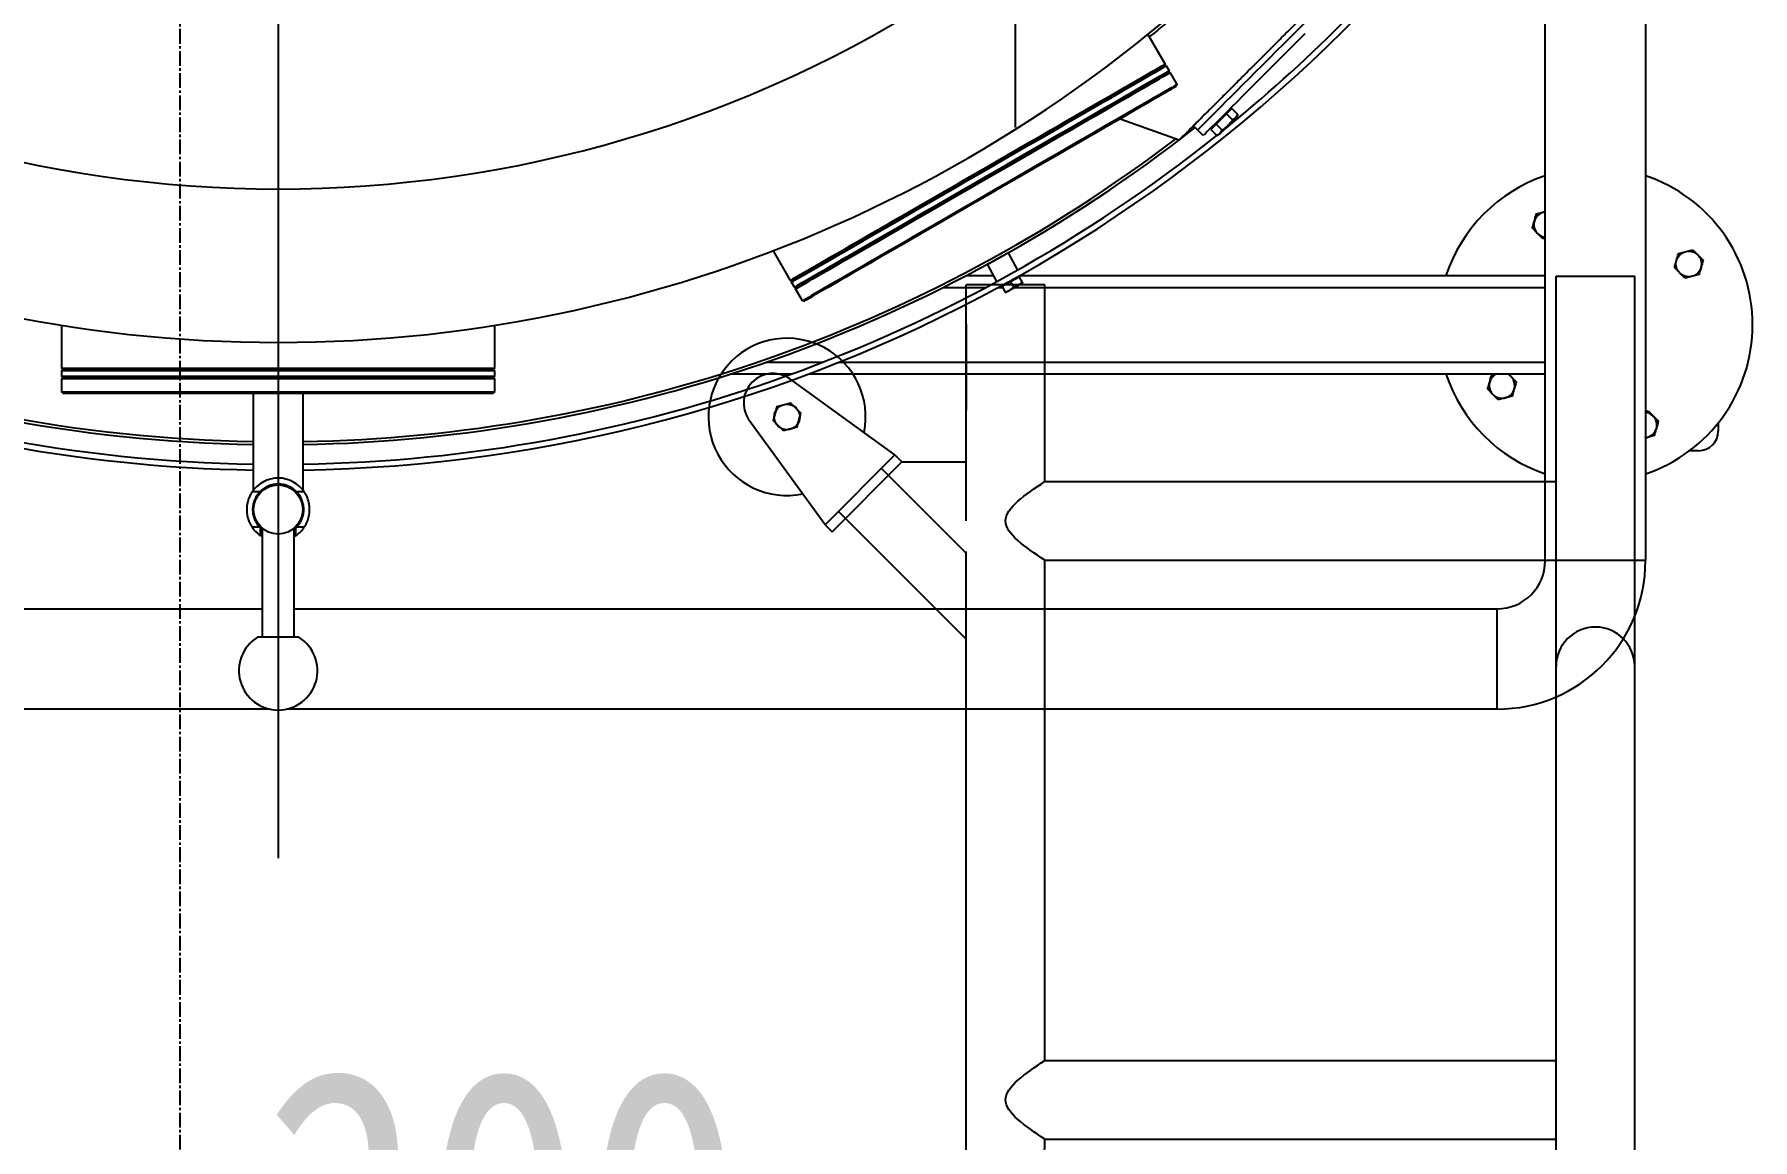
# Model space of a CAD drawing. Header units: millimetres. Extents: x -62354 to 129108, y -71259 to 35407.
# Drawn here: x -23209 to -22335, y 18770 to 19332 of the extents above; entities that cross this region are included whole.
import ezdxf

# ---------------------------------------------------------------- set-up
doc = ezdxf.new("R2010")
doc.units = ezdxf.units.MM
doc.header["$MEASUREMENT"] = 0
doc.linetypes.add('1st FL Layout xrf$0$CENTER2', pattern=[1.125, 0.75, -0.125, 0.125, -0.125])
doc.layers.add('1st FL Layout xrf$0$CR-Machine', color=7, linetype='Continuous', transparency=0.5)
doc.layers.add('1st FL Layout xrf$0$G-Grid Line', color=253, linetype='1st FL Layout xrf$0$CENTER2', transparency=0.5)
doc.styles.add('1st FL Layout xrf$0$PC_TEXTSTYLE', font='', dxfattribs={"width": 0.8})
doc.styles.get('1st FL Layout xrf$0$PC_TEXTSTYLE').set_extended_font_data('宋体')

# ---------------------------------------------------------------- blocks, each defined once
blk = doc.blocks.new('1st FL Layout xrf$0$skjfdhkjhwiueriy872342343243')
for p, q in [((1943.94, 732.5), (1948.08, 732.5)), ((1855.84, 719.51), (1861.2, 724.77)), ((1857.72, 712.24), (1855.84, 719.51)), ((1868.43, 722.76), (1870.31, 715.49)), ((1958.08, 722.5), (1958.08, 717.9)), ((1870.31, 715.49), (1864.95, 710.23)), ((1937.75, 696.78), (1943.1, 702.04)), ((1950.34, 700.03), (1951.27, 696.39)), ((1627, 695.5), (2014, 695.5)), ((1938.08, 695.5), (1937.75, 696.78)), ((1951.27, 696.39), (1951.51, 695.5)), ((1951.43, 695.56), (1951.27, 696.39)), ((1951.44, 695.5), (1951.43, 695.56)), ((2014, 695.5), (2014, 644.5)), ((3241.27, 690), (1869.27, 690)), ((1869.27, 650), (1869.27, 690)), ((3241.27, 650), (1869.27, 650)), ((1973.77, 390), (1973.77, 650)), ((2013.77, 390), (2013.77, 650)), ((2268.27, 390), (2268.27, 650)), ((2308.27, 390), (2308.27, 650)), ((2014, 644.5), (1627, 644.5)), ((1836.73, 643.61), (1836.49, 644.5)), ((1836.56, 644.5), (1836.57, 644.44)), ((1836.57, 644.44), (1836.73, 643.61)), ((1837.66, 639.97), (1836.73, 643.61)), ((1847.57, 640.59), (1844.9, 637.96)), ((1850.25, 643.22), (1847.57, 640.59)), ((1849.92, 644.5), (1850.25, 643.22)), ((1869, 377.18), (1869, 644.5)), ((1875, 374.65), (1875, 644.5)), ((1913, 285.4), (1913, 644.5)), ((1919, 269.93), (1919, 644.5)), ((1920.37, 627.14), (1923.05, 629.77)), ((1919, 625.79), (1920.37, 627.14)), ((1930.28, 627.76), (1931.22, 624.13)), ((1931.22, 624.13), (1932.16, 620.49)), ((1919.57, 617.24), (1919, 619.44)), ((1929.48, 617.86), (1926.8, 615.23)), ((1932.16, 620.49), (1929.48, 617.86)), ((2038.5, 8), (2038.5, 620)), ((2089.5, 620), (2038.5, 620)), ((2089.5, 620), (2089.5, 4.44)), ((1750.97, 511.64), (1739.28, 523.33)), ((1746.06, 522.21), (1753.8, 514.46)), ((1754.73, 507.87), (1750.97, 511.64)), ((1753.8, 514.46), (1757.56, 510.7)), ((1758.4, 504.21), (1754.73, 507.87)), ((1757.56, 510.7), (1777.69, 490.57)), ((1761.96, 500.64), (1758.4, 504.21)), ((1765.4, 497.2), (1761.96, 500.64)), ((1768.71, 493.9), (1765.4, 497.2)), ((1771.87, 490.74), (1768.71, 493.9)), ((1774.87, 487.74), (1771.87, 490.74)), ((1777.69, 490.57), (1780.52, 487.74)), ((1777.69, 484.91), (1774.87, 487.74)), ((1780.34, 482.27), (1777.69, 484.91)), ((1782.79, 479.82), (1780.34, 482.27)), ((1780.52, 487.74), (1783.17, 485.1)), ((1783.17, 485.1), (1785.62, 482.64)), ((1784.05, 485.06), (1787.11, 488.13)), ((1784.05, 485.06), (1786.7, 482.41)), ((1784.88, 483.38), (1784.88, 484.23)), ((1785.62, 482.64), (1791.71, 476.55)), ((1786.7, 482.41), (1789.77, 485.47)), ((1786.7, 482.41), (1792.01, 477.1)), ((1787.11, 488.13), (1788.08, 487.67)), ((1788.7, 487.06), (1787.11, 488.13)), ((1788.08, 487.67), (1788.12, 487.63)), ((1788.12, 487.63), (1788.24, 487.52)), ((1788.24, 487.52), (1788.43, 487.32)), ((1788.43, 487.32), (1788.7, 487.06)), ((1789.77, 485.47), (1788.7, 487.06)), ((1789.03, 486.72), (1788.7, 487.06)), ((1789.43, 486.33), (1789.03, 486.72)), ((1789.88, 485.88), (1789.43, 486.33)), ((1790.38, 485.38), (1789.88, 485.88)), ((1790.92, 484.84), (1790.38, 485.38)), ((1791.49, 484.27), (1790.92, 484.84)), ((1792.08, 483.68), (1791.49, 484.27)), ((1792.68, 483.08), (1792.08, 483.68)), ((1792.68, 483.08), (1793.87, 481.89)), ((1793.87, 481.89), (1794.44, 481.32)), ((1794.44, 481.32), (1794.98, 480.78)), ((1794.98, 480.78), (1795.48, 480.28)), ((1785.03, 477.57), (1782.79, 479.82)), ((1787.07, 475.53), (1785.03, 477.57)), ((1788.88, 473.72), (1787.07, 475.53)), ((1790.47, 472.13), (1788.88, 473.72)), ((1791.83, 470.78), (1790.47, 472.13)), ((1791.71, 476.55), (1793.3, 474.96)), ((1792.01, 477.1), (1795.07, 480.16)), ((1792.01, 477.1), (1794.66, 474.45)), ((1793.83, 475.27), (1792.99, 475.27)), ((1793.3, 474.96), (1794.66, 473.61)), ((1794.66, 474.45), (1797.73, 477.51)), ((1794.66, 473.61), (1795.77, 472.49)), ((1796.66, 479.1), (1795.07, 480.16)), ((1795.48, 480.28), (1795.93, 479.83)), ((1795.77, 472.49), (1796.64, 471.62)), ((1795.93, 479.83), (1796.33, 479.43)), ((1796.33, 479.43), (1796.66, 479.1)), ((1797.73, 477.51), (1796.66, 479.1)), ((1796.66, 479.1), (1796.93, 478.83)), ((1796.93, 478.83), (1797.12, 478.64)), ((1797.12, 478.64), (1797.24, 478.52)), ((1797.24, 478.52), (1797.28, 478.48)), ((1797.28, 478.48), (1797.73, 477.51)), ((1792.94, 469.66), (1791.83, 470.78)), ((1797.77, 470.49), (1792.82, 465.54)), ((1793.81, 468.79), (1792.94, 469.66)), ((1794.44, 468.16), (1793.81, 468.79)), ((1794.82, 467.79), (1794.44, 468.16)), ((1794.94, 467.66), (1794.82, 467.79)), ((1796.64, 471.62), (1797.27, 470.99)), ((1797.27, 470.99), (1797.64, 470.62)), ((1797.64, 470.62), (1797.77, 470.49)), ((1765.77, 453.66), (1771.83, 457.16)), ((1771.83, 457.16), (1772.51, 456.98)), ((1771.83, 457.16), (1771.92, 457.01)), ((1771.92, 457.01), (1772.18, 456.55)), ((1772.18, 456.55), (1772.62, 455.79)), ((1772.6, 456.83), (1772.51, 456.98)), ((1772.87, 456.37), (1772.6, 456.83)), ((1772.62, 455.79), (1773.24, 454.73)), ((1773.3, 455.62), (1772.87, 456.37)), ((1773.24, 454.73), (1774.02, 453.37)), ((1773.91, 454.56), (1773.3, 455.62)), ((1774.69, 453.21), (1773.91, 454.56)), ((1800.12, 458.24), (1789.58, 428.73)), ((1746.32, 442.43), (1761.44, 451.16)), ((1761.44, 451.16), (1762.12, 450.98)), ((1761.44, 451.16), (1761.53, 451.01)), ((1761.53, 451.01), (1761.79, 450.55)), ((1761.79, 450.55), (1762.23, 449.79)), ((1762.12, 450.98), (1762.31, 451.66)), ((1762.12, 450.98), (1762.21, 450.83)), ((1762.21, 450.83), (1762.47, 450.37)), ((1762.23, 449.79), (1762.84, 448.73)), ((1762.31, 451.66), (1764.9, 453.16)), ((1762.39, 451.51), (1762.31, 451.66)), ((1762.66, 451.05), (1762.39, 451.51)), ((1762.47, 450.37), (1762.91, 449.62)), ((1763.1, 450.29), (1762.66, 451.05)), ((1762.84, 448.73), (1763.63, 447.37)), ((1762.91, 449.62), (1763.52, 448.56)), ((1763.71, 449.23), (1763.1, 450.29)), ((1763.52, 448.56), (1764.3, 447.21)), ((1763.63, 447.37), (1764.58, 445.72)), ((1764.49, 447.87), (1763.71, 449.23)), ((1764.3, 447.21), (1765.25, 445.56)), ((1765.45, 446.22), (1764.49, 447.87)), ((1764.9, 453.16), (1765.59, 452.98)), ((1764.9, 453.16), (1764.93, 453.13)), ((1764.93, 453.13), (1765.1, 452.82)), ((1765.1, 452.82), (1765.45, 452.21)), ((1765.45, 452.21), (1765.98, 451.3)), ((1766.57, 444.28), (1765.45, 446.22)), ((1765.59, 452.98), (1765.77, 453.66)), ((1765.61, 452.94), (1765.59, 452.98)), ((1765.59, 452.98), (1765.67, 452.83)), ((1765.78, 452.64), (1765.61, 452.94)), ((1765.67, 452.83), (1765.94, 452.37)), ((1765.86, 453.51), (1765.77, 453.66)), ((1766.13, 452.03), (1765.78, 452.64)), ((1766.12, 453.05), (1765.86, 453.51)), ((1765.94, 452.37), (1766.37, 451.62)), ((1765.98, 451.3), (1766.68, 450.09)), ((1766.56, 452.29), (1766.12, 453.05)), ((1766.66, 451.13), (1766.13, 452.03)), ((1766.37, 451.62), (1766.98, 450.56)), ((1767.17, 451.23), (1766.56, 452.29)), ((1767.35, 449.92), (1766.66, 451.13)), ((1766.68, 450.09), (1767.55, 448.58)), ((1766.98, 450.56), (1767.76, 449.21)), ((1767.96, 449.87), (1767.17, 451.23)), ((1768.22, 448.42), (1767.35, 449.92)), ((1767.55, 448.58), (1768.58, 446.79)), ((1767.76, 449.21), (1768.71, 447.56)), ((1768.91, 448.22), (1767.96, 449.87)), ((1769.25, 446.63), (1768.22, 448.42)), ((1768.58, 446.79), (1769.79, 444.71)), ((1768.71, 447.56), (1769.83, 445.63)), ((1770.03, 446.28), (1768.91, 448.22)), ((1770.45, 444.56), (1769.25, 446.63)), ((1771.31, 444.06), (1770.03, 446.28)), ((1774.02, 453.37), (1774.97, 451.72)), ((1775.64, 451.56), (1774.69, 453.21)), ((1774.97, 451.72), (1776.09, 449.78)), ((1776.76, 449.63), (1775.64, 451.56)), ((1776.09, 449.78), (1777.38, 447.56)), ((1778.03, 447.42), (1776.76, 449.63)), ((1777.38, 447.56), (1778.82, 445.07)), ((1779.47, 444.94), (1778.03, 447.42)), ((1764.58, 445.72), (1765.7, 443.78)), ((1765.25, 445.56), (1766.36, 443.63)), ((1765.7, 443.78), (1766.98, 441.56)), ((1766.36, 443.63), (1767.64, 441.42)), ((1767.85, 442.06), (1766.57, 444.28)), ((1766.98, 441.56), (1768.42, 439.07)), ((1767.64, 441.42), (1769.08, 438.94)), ((1769.29, 439.57), (1767.85, 442.06)), ((1768.42, 439.07), (1770.02, 436.31)), ((1769.08, 438.94), (1770.66, 436.19)), ((1770.88, 436.81), (1769.29, 439.57)), ((1769.79, 444.71), (1771.15, 442.35)), ((1769.83, 445.63), (1771.11, 443.42)), ((1771.8, 442.21), (1770.45, 444.56)), ((1771.11, 443.42), (1772.54, 440.94)), ((1771.15, 442.35), (1772.67, 439.72)), ((1772.75, 441.57), (1771.31, 444.06)), ((1773.31, 439.6), (1771.8, 442.21)), ((1772.54, 440.94), (1774.13, 438.19)), ((1772.67, 439.72), (1774.34, 436.83)), ((1774.35, 438.81), (1772.75, 441.57)), ((1774.98, 436.72), (1773.31, 439.6)), ((1774.13, 438.19), (1775.86, 435.18)), ((1776.09, 435.79), (1774.35, 438.81)), ((1778.82, 445.07), (1780.41, 442.31)), ((1781.05, 442.19), (1779.47, 444.94)), ((1780.41, 442.31), (1782.15, 439.29)), ((1782.79, 439.18), (1781.05, 442.19)), ((1782.15, 439.29), (1784.04, 436.02)), ((1784.67, 435.93), (1782.79, 439.18)), ((1770.02, 436.31), (1771.76, 433.29)), ((1770.66, 436.19), (1772.4, 433.18)), ((1772.63, 433.79), (1770.88, 436.81)), ((1771.76, 433.29), (1773.65, 430.02)), ((1772.4, 433.18), (1774.28, 429.93)), ((1774.51, 430.52), (1772.63, 433.79)), ((1773.65, 430.02), (1775.67, 426.51)), ((1774.28, 429.93), (1776.29, 426.44)), ((1774.34, 436.83), (1776.15, 433.68)), ((1776.54, 427.01), (1774.51, 430.52)), ((1776.78, 433.59), (1774.98, 436.72)), ((1775.86, 435.18), (1777.74, 431.93)), ((1777.98, 432.52), (1776.09, 435.79)), ((1776.15, 433.68), (1778.11, 430.3)), ((1778.73, 430.22), (1776.78, 433.59)), ((1777.74, 431.93), (1779.75, 428.44)), ((1780, 429.01), (1777.98, 432.52)), ((1778.11, 430.3), (1780.2, 426.68)), ((1780.81, 426.61), (1778.73, 430.22)), ((1779.75, 428.44), (1781.9, 424.73)), ((1782.15, 425.28), (1780, 429.01)), ((1784.04, 436.02), (1786.06, 432.51)), ((1786.68, 432.44), (1784.67, 435.93)), ((1786.06, 432.51), (1788.22, 428.78)), ((1788.83, 428.73), (1786.68, 432.44)), ((1788.22, 428.78), (1790.49, 424.84)), ((1791.09, 424.8), (1788.83, 428.73)), ((1789.58, 428.73), (1789.29, 427.93)), ((1775.67, 426.51), (1777.82, 422.78)), ((1776.29, 426.44), (1778.43, 422.73)), ((1778.69, 423.28), (1776.54, 427.01)), ((1777.82, 422.78), (1780.1, 418.84)), ((1778.43, 422.73), (1780.7, 418.8)), ((1780.97, 419.34), (1778.69, 423.28)), ((1780.2, 426.68), (1782.41, 422.84)), ((1783.02, 422.79), (1780.81, 426.61)), ((1781.9, 424.73), (1784.16, 420.8)), ((1784.43, 421.34), (1782.15, 425.28)), ((1782.41, 422.84), (1784.75, 418.79)), ((1785.34, 418.76), (1783.02, 422.79)), ((1784.16, 420.8), (1786.55, 416.68)), ((1786.83, 417.19), (1784.43, 421.34)), ((1790.49, 424.84), (1792.89, 420.69)), ((1793.48, 420.68), (1791.09, 424.8)), ((1792.89, 420.69), (1795.39, 416.36)), ((1795.97, 416.36), (1793.48, 420.68)), ((1780.1, 418.84), (1782.5, 414.69)), ((1780.7, 418.8), (1783.08, 414.68)), ((1783.36, 415.19), (1780.97, 419.34)), ((1782.5, 414.69), (1785, 410.36)), ((1783.08, 414.68), (1785.58, 410.36)), ((1785.87, 410.86), (1783.36, 415.19)), ((1784.75, 418.79), (1787.2, 414.55)), ((1787.78, 414.54), (1785.34, 418.76)), ((1788.47, 406.35), (1785.87, 410.86)), ((1786.55, 416.68), (1789.04, 412.36)), ((1789.33, 412.86), (1786.83, 417.19)), ((1787.2, 414.55), (1789.75, 410.12)), ((1790.32, 410.14), (1787.78, 414.54)), ((1789.04, 412.36), (1791.63, 407.87)), ((1791.93, 408.35), (1789.33, 412.86)), ((1795.39, 416.36), (1797.99, 411.85)), ((1798.56, 411.87), (1795.97, 416.36)), ((1797.99, 411.85), (1800.69, 407.18)), ((1801.24, 407.22), (1798.56, 411.87)), ((1785, 410.36), (1787.6, 405.85)), ((1785.58, 410.36), (1788.17, 405.87)), ((1787.6, 405.85), (1790.3, 401.18)), ((1788.17, 405.87), (1790.85, 401.22)), ((1791.16, 401.68), (1788.47, 406.35)), ((1789.75, 410.12), (1792.4, 405.53)), ((1792.96, 405.57), (1790.32, 410.14)), ((1791.63, 407.87), (1794.31, 403.22)), ((1794.63, 403.68), (1791.93, 408.35)), ((1792.4, 405.53), (1795.14, 400.79)), ((1795.69, 400.84), (1792.96, 405.57)), ((1794.31, 403.22), (1797.08, 398.43)), ((1797.41, 398.86), (1794.63, 403.68)), ((1800.69, 407.18), (1803.47, 402.36)), ((1804.01, 402.43), (1801.24, 407.22)), ((1803.47, 402.36), (1806.32, 397.42)), ((1806.85, 397.51), (1804.01, 402.43)), ((1790.3, 401.18), (1793.08, 396.36)), ((1790.85, 401.22), (1793.62, 396.43)), ((1793.94, 396.86), (1791.16, 401.68)), ((1793.08, 396.36), (1795.93, 391.42)), ((1793.62, 396.43), (1796.46, 391.51)), ((1796.8, 391.92), (1793.94, 396.86)), ((1795.14, 400.79), (1797.96, 395.91)), ((1798.49, 395.99), (1795.69, 400.84)), ((1797.08, 398.43), (1799.92, 393.51)), ((1800.26, 393.92), (1797.41, 398.86)), ((1797.96, 395.91), (1800.85, 390.91)), ((1801.37, 391.01), (1798.49, 395.99)), ((1799.92, 393.51), (1802.83, 388.47)), ((1803.18, 388.86), (1800.26, 393.92)), ((1806.32, 397.42), (1809.24, 392.36)), ((1809.76, 392.47), (1806.85, 397.51)), ((1795.93, 391.42), (1798.85, 386.36)), ((1796.46, 391.51), (1799.37, 386.47)), ((1799.72, 386.86), (1796.8, 391.92)), ((1798.85, 386.36), (1801.83, 381.21)), ((1799.37, 386.47), (1802.33, 381.34)), ((1802.7, 381.71), (1799.72, 386.86)), ((1800.85, 390.91), (1803.8, 385.8)), ((1804.3, 385.92), (1801.37, 391.01)), ((1802.83, 388.47), (1805.79, 383.34)), ((1806.16, 383.71), (1803.18, 388.86)), ((1803.8, 385.8), (1806.8, 380.6)), ((1807.29, 380.75), (1804.3, 385.92)), ((1809.24, 392.36), (1812.22, 387.21)), ((1812.72, 387.34), (1809.76, 392.47)), ((1812.22, 387.21), (1815.24, 381.97)), ((1815.73, 382.13), (1812.72, 387.34)), ((1973.77, 390), (1873.77, 390)), ((1873.77, 390), (1873.77, 350)), ((2268.27, 390), (2013.77, 390)), ((1801.83, 381.21), (1804.85, 375.97)), ((1802.33, 381.34), (1805.34, 376.13)), ((1805.72, 376.47), (1802.7, 381.71)), ((1804.85, 375.97), (1807.91, 370.67)), ((1805.34, 376.13), (1808.38, 370.85)), ((1808.78, 371.17), (1805.72, 376.47)), ((1805.79, 383.34), (1808.8, 378.13)), ((1809.18, 378.47), (1806.16, 383.71)), ((1806.8, 380.6), (1809.84, 375.33)), ((1810.32, 375.5), (1807.29, 380.75)), ((1808.8, 378.13), (1811.85, 372.85)), ((1812.24, 373.17), (1809.18, 378.47)), ((1815.24, 381.97), (1818.3, 376.67)), ((1818.78, 376.85), (1815.73, 382.13)), ((1818.3, 376.67), (1821.39, 371.32)), ((1821.85, 371.53), (1818.78, 376.85)), ((1857.43, 371.28), (1866.15, 376.12)), ((1869.59, 376.16), (1869.78, 376.84)), ((1869.68, 376), (1869.59, 376.16)), ((1869.93, 375.55), (1869.68, 376)), ((1869.72, 376.95), (1872.54, 378.51)), ((1869.72, 376.95), (1872.15, 372.58)), ((1873.99, 376.46), (1872.54, 378.51)), ((1872.8, 378.61), (1872.78, 378.65)), ((1872.86, 378.5), (1872.8, 378.61)), ((1872.97, 378.31), (1872.86, 378.5)), ((1873.11, 378.06), (1872.97, 378.31)), ((1873.28, 377.74), (1873.11, 378.06)), ((1873.49, 377.37), (1873.28, 377.74)), ((1873.73, 376.94), (1873.49, 377.37)), ((1873.99, 376.46), (1873.73, 376.94)), ((1874.96, 374.14), (1873.99, 376.46)), ((1874.28, 375.95), (1873.99, 376.46)), ((1874.58, 375.4), (1874.28, 375.95)), ((1807.91, 370.67), (1811, 365.32)), ((1808.38, 370.85), (1811.46, 365.53)), ((1811.87, 365.82), (1808.78, 371.17)), ((1809.84, 375.33), (1812.92, 370)), ((1813.38, 370.2), (1810.32, 375.5)), ((1811.85, 372.85), (1814.92, 367.53)), ((1815.33, 367.82), (1812.24, 373.17)), ((1812.92, 370), (1816.02, 364.64)), ((1816.47, 364.86), (1813.38, 370.2)), ((1814.92, 367.53), (1818.01, 362.18)), ((1818.44, 362.44), (1815.33, 367.82)), ((1821.39, 371.32), (1824.5, 365.94)), ((1824.94, 366.18), (1821.85, 371.53)), ((1857.43, 371.28), (1857.5, 371.16)), ((1857.5, 371.16), (1857.74, 370.72)), ((1857.74, 370.72), (1858.14, 369.99)), ((1858.14, 369.99), (1858.69, 369.01)), ((1858.69, 369.01), (1859.34, 367.84)), ((1859.34, 367.84), (1860.05, 366.56)), ((1870.32, 374.84), (1869.93, 375.55)), ((1870, 375.39), (1870.01, 375.39)), ((1870.15, 375.13), (1870.13, 375.18)), ((1870.15, 375.12), (1870.15, 375.13)), ((1870.83, 373.92), (1870.32, 374.84)), ((1871.41, 372.88), (1870.83, 373.92)), ((1872.01, 371.79), (1871.41, 372.88)), ((1872.59, 370.75), (1872.01, 371.79)), ((1872.15, 372.58), (1874.96, 374.14)), ((1872.15, 372.58), (1874.57, 368.2)), ((1873.1, 369.83), (1872.59, 370.75)), ((1873.49, 369.12), (1873.1, 369.83)), ((1873.26, 369.53), (1873.25, 369.54)), ((1873.28, 369.49), (1873.26, 369.53)), ((1873.4, 369.27), (1873.4, 369.27)), ((1873.74, 368.67), (1873.49, 369.12)), ((1873.83, 368.51), (1873.74, 368.67)), ((1874.51, 368.32), (1873.83, 368.51)), ((1874.57, 368.2), (1877.38, 369.76)), ((1874.89, 374.84), (1874.58, 375.4)), ((1875.52, 373.7), (1874.89, 374.84)), ((1876.42, 372.09), (1874.96, 374.14)), ((1875, 366.33), (1875, 368.44)), ((1875.83, 373.14), (1875.52, 373.7)), ((1876.13, 372.6), (1875.83, 373.14)), ((1876.42, 372.09), (1876.13, 372.6)), ((1877.38, 369.76), (1876.42, 372.09)), ((1876.68, 371.61), (1876.42, 372.09)), ((1876.92, 371.18), (1876.68, 371.61)), ((1877.13, 370.8), (1876.92, 371.18)), ((1877.31, 370.49), (1877.13, 370.8)), ((1877.45, 370.23), (1877.31, 370.49)), ((1877.55, 370.05), (1877.45, 370.23)), ((1877.61, 369.94), (1877.55, 370.05)), ((1877.63, 369.9), (1877.61, 369.94)), ((1811, 365.32), (1814.11, 359.94)), ((1811.46, 365.53), (1814.55, 360.18)), ((1814.97, 360.44), (1811.87, 365.82)), ((1814.11, 359.94), (1817.22, 354.55)), ((1814.55, 360.18), (1817.65, 354.81)), ((1818.08, 355.05), (1814.97, 360.44)), ((1816.02, 364.64), (1819.13, 359.25)), ((1819.56, 359.49), (1816.47, 364.86)), ((1818.01, 362.18), (1821.11, 356.81)), ((1821.55, 357.05), (1818.44, 362.44)), ((1819.13, 359.25), (1822.24, 353.86)), ((1822.66, 354.13), (1819.56, 359.49)), ((1824.5, 365.94), (1827.61, 360.55)), ((1828.04, 360.81), (1824.94, 366.18)), ((1827.61, 360.55), (1830.72, 355.17)), ((1831.14, 355.45), (1828.04, 360.81)), ((1860.05, 366.56), (1860.78, 365.24)), ((1860.78, 365.24), (1861.48, 363.98)), ((1861.48, 363.98), (1862.11, 362.84)), ((1862.11, 362.84), (1862.63, 361.9)), ((1862.63, 361.9), (1863, 361.23)), ((1863, 361.23), (1863.21, 360.85)), ((1863.21, 360.85), (1863.25, 360.78)), ((1871.97, 365.62), (1863.25, 360.78)), ((1869, 349.95), (1869, 363.97)), ((1875, 338.23), (1875, 360)), ((1817.22, 354.55), (1820.33, 349.17)), ((1817.65, 354.81), (1820.74, 349.45)), ((1821.19, 349.67), (1818.08, 355.05)), ((1821.11, 356.81), (1824.21, 351.45)), ((1824.29, 344.3), (1821.19, 349.67)), ((1824.66, 351.67), (1821.55, 357.05)), ((1822.24, 353.86), (1825.34, 348.48)), ((1825.75, 348.77), (1822.66, 354.13)), ((1824.21, 351.45), (1827.29, 346.11)), ((1827.76, 346.3), (1824.66, 351.67)), ((1830.72, 355.17), (1833.82, 349.8)), ((1834.22, 350.11), (1831.14, 355.45)), ((1833.82, 349.8), (1836.89, 344.48)), ((1837.28, 344.8), (1834.22, 350.11)), ((1993.77, 350), (1873.77, 350)), ((2308.27, 350), (2009.26, 350)), ((1820.33, 349.17), (1823.43, 343.8)), ((1820.74, 349.45), (1823.83, 344.11)), ((1823.43, 343.8), (1826.5, 338.48)), ((1823.83, 344.11), (1826.89, 338.8)), ((1827.37, 338.98), (1824.29, 344.3)), ((1825.34, 348.48), (1828.43, 343.13)), ((1828.82, 343.45), (1825.75, 348.77)), ((1827.29, 346.11), (1830.35, 340.8)), ((1830.83, 340.98), (1827.76, 346.3)), ((1828.43, 343.13), (1831.49, 337.83)), ((1831.87, 338.17), (1828.82, 343.45)), ((1833.87, 335.7), (1830.83, 340.98)), ((1836.89, 344.48), (1839.94, 339.2)), ((1840.31, 339.56), (1837.28, 344.8)), ((1826.5, 338.48), (1829.54, 333.2)), ((1826.89, 338.8), (1829.92, 333.56)), ((1830.41, 333.7), (1827.37, 338.98)), ((1829.54, 333.2), (1832.54, 328.01)), ((1829.92, 333.56), (1832.9, 328.38)), ((1830.35, 340.8), (1833.38, 335.56)), ((1833.41, 328.51), (1830.41, 333.7)), ((1831.49, 337.83), (1834.51, 332.6)), ((1834.88, 332.96), (1831.87, 338.17)), ((1833.38, 335.56), (1836.37, 330.38)), ((1836.87, 330.51), (1833.87, 335.7)), ((1834.51, 332.6), (1837.49, 327.44)), ((1837.84, 327.83), (1834.88, 332.96)), ((1839.94, 339.2), (1842.94, 334.01)), ((1843.3, 334.38), (1840.31, 339.56)), ((1842.94, 334.01), (1845.89, 328.9)), ((1846.23, 329.3), (1843.3, 334.38)), ((1832.54, 328.01), (1835.49, 322.9)), ((1832.9, 328.38), (1835.84, 323.3)), ((1836.36, 323.4), (1833.41, 328.51)), ((1839.25, 318.4), (1836.36, 323.4)), ((1836.37, 330.38), (1839.3, 325.3)), ((1839.82, 325.4), (1836.87, 330.51)), ((1837.49, 327.44), (1840.41, 322.38)), ((1840.75, 322.79), (1837.84, 327.83)), ((1839.3, 325.3), (1842.18, 320.32)), ((1842.71, 320.39), (1839.82, 325.4)), ((1845.89, 328.9), (1848.77, 323.9)), ((1849.11, 324.32), (1846.23, 329.3)), ((1848.77, 323.9), (1851.59, 319.01)), ((1851.91, 319.46), (1849.11, 324.32)), ((1835.49, 322.9), (1838.38, 317.89)), ((1835.84, 323.3), (1838.72, 318.32)), ((1838.38, 317.89), (1841.2, 313.01)), ((1838.72, 318.32), (1841.52, 313.46)), ((1842.07, 313.51), (1839.25, 318.4)), ((1840.41, 322.38), (1843.27, 317.44)), ((1843.59, 317.87), (1840.75, 322.79)), ((1842.18, 320.32), (1844.99, 315.46)), ((1845.53, 315.51), (1842.71, 320.39)), ((1843.27, 317.44), (1846.04, 312.62)), ((1846.36, 313.08), (1843.59, 317.87)), ((1844.99, 315.46), (1847.71, 310.74)), ((1848.27, 310.77), (1845.53, 315.51)), ((1851.59, 319.01), (1854.33, 314.27)), ((1854.64, 314.74), (1851.91, 319.46)), ((1857.28, 310.17), (1854.64, 314.74)), ((1841.2, 313.01), (1843.94, 308.27)), ((1841.52, 313.46), (1844.25, 308.74)), ((1844.81, 308.77), (1842.07, 313.51)), ((1843.94, 308.27), (1846.59, 303.68)), ((1844.25, 308.74), (1846.89, 304.17)), ((1847.46, 304.18), (1844.81, 308.77)), ((1846.04, 312.62), (1848.74, 307.95)), ((1849.04, 308.43), (1846.36, 313.08)), ((1847.71, 310.74), (1850.35, 306.17)), ((1850.92, 306.18), (1848.27, 310.77)), ((1848.74, 307.95), (1851.34, 303.45)), ((1851.63, 303.94), (1849.04, 308.43)), ((1850.35, 306.17), (1852.89, 301.76)), ((1853.47, 301.76), (1850.92, 306.18)), ((1854.33, 314.27), (1856.98, 309.68)), ((1856.98, 309.68), (1859.54, 305.26)), ((1859.82, 305.76), (1857.28, 310.17)), ((1846.59, 303.68), (1849.14, 299.26)), ((1846.89, 304.17), (1849.43, 299.76)), ((1850.01, 299.76), (1847.46, 304.18)), ((1849.14, 299.26), (1851.59, 295.01)), ((1849.43, 299.76), (1851.87, 295.54)), ((1852.46, 295.51), (1850.01, 299.76)), ((1851.34, 303.45), (1853.85, 299.11)), ((1854.13, 299.63), (1851.63, 303.94)), ((1852.89, 301.76), (1855.33, 297.54)), ((1855.92, 297.51), (1853.47, 301.76)), ((1853.85, 299.11), (1856.24, 294.96)), ((1856.51, 295.5), (1854.13, 299.63)), ((1855.33, 297.54), (1857.66, 293.51)), ((1858.26, 293.47), (1855.92, 297.51)), ((1859.54, 305.26), (1861.99, 301.01)), ((1862.26, 301.54), (1859.82, 305.76)), ((1861.99, 301.01), (1864.32, 296.97)), ((1864.59, 297.51), (1862.26, 301.54)), ((1866.79, 293.69), (1864.59, 297.51)), ((1851.59, 295.01), (1853.93, 290.97)), ((1851.87, 295.54), (1854.19, 291.51)), ((1854.8, 291.47), (1852.46, 295.51)), ((1853.93, 290.97), (1856.15, 287.13)), ((1854.19, 291.51), (1856.4, 287.69)), ((1857.01, 287.63), (1854.8, 291.47)), ((1856.24, 294.96), (1858.52, 291.02)), ((1858.78, 291.57), (1856.51, 295.5)), ((1857.66, 293.51), (1859.86, 289.69)), ((1860.48, 289.63), (1858.26, 293.47)), ((1858.52, 291.02), (1860.67, 287.29)), ((1860.92, 287.86), (1858.78, 291.57)), ((1859.86, 289.69), (1861.94, 286.09)), ((1862.57, 286.01), (1860.48, 289.63)), ((1864.32, 296.97), (1866.54, 293.13)), ((1866.54, 293.13), (1868.63, 289.51)), ((1868.87, 290.09), (1866.79, 293.69)), ((1868.63, 289.51), (1870.58, 286.12)), ((1870.82, 286.71), (1868.87, 290.09)), ((1856.15, 287.13), (1858.24, 283.51)), ((1856.4, 287.69), (1858.48, 284.09)), ((1859.1, 284.01), (1857.01, 287.63)), ((1858.24, 283.51), (1860.19, 280.12)), ((1858.48, 284.09), (1860.43, 280.71)), ((1861.06, 280.62), (1859.1, 284.01)), ((1860.19, 280.12), (1862.01, 276.98)), ((1860.43, 280.71), (1862.23, 277.58)), ((1860.67, 287.29), (1862.7, 283.78)), ((1862.93, 284.37), (1860.92, 287.86)), ((1862.87, 277.48), (1861.06, 280.62)), ((1861.94, 286.09), (1863.89, 282.71)), ((1864.52, 282.62), (1862.57, 286.01)), ((1862.7, 283.78), (1864.58, 280.52)), ((1864.81, 281.12), (1862.93, 284.37)), ((1863.89, 282.71), (1865.7, 279.58)), ((1866.34, 279.48), (1864.52, 282.62)), ((1864.58, 280.52), (1866.33, 277.5)), ((1866.55, 278.11), (1864.81, 281.12)), ((1870.58, 286.12), (1872.4, 282.98)), ((1872.63, 283.58), (1870.82, 286.71)), ((1872.4, 282.98), (1874.07, 280.08)), ((1874.29, 280.71), (1872.63, 283.58)), ((1874.07, 280.08), (1875.59, 277.45)), ((1875.8, 278.09), (1874.29, 280.71)), ((1862.01, 276.98), (1863.68, 274.08)), ((1862.23, 277.58), (1863.9, 274.71)), ((1864.54, 274.58), (1862.87, 277.48)), ((1863.68, 274.08), (1865.2, 271.45)), ((1863.9, 274.71), (1865.41, 272.09)), ((1866.06, 271.95), (1864.54, 274.58)), ((1865.2, 271.45), (1866.56, 269.1)), ((1865.41, 272.09), (1866.76, 269.74)), ((1865.7, 279.58), (1867.36, 276.71)), ((1867.42, 269.6), (1866.06, 271.95)), ((1866.33, 277.5), (1867.92, 274.74)), ((1868.01, 276.58), (1866.34, 279.48)), ((1868.13, 275.36), (1866.55, 278.11)), ((1867.36, 276.71), (1868.87, 274.09)), ((1867.92, 274.74), (1869.36, 272.24)), ((1869.53, 273.95), (1868.01, 276.58)), ((1869.57, 272.88), (1868.13, 275.36)), ((1868.87, 274.09), (1870.23, 271.74)), ((1869.36, 272.24), (1870.64, 270.02)), ((1870.89, 271.6), (1869.53, 273.95)), ((1870.84, 270.67), (1869.57, 272.88)), ((1870.23, 271.74), (1871.42, 269.67)), ((1872.09, 269.51), (1870.89, 271.6)), ((1875.59, 277.45), (1876.95, 275.1)), ((1877.15, 275.74), (1875.8, 278.09)), ((1876.95, 275.1), (1878.15, 273.01)), ((1878.35, 273.67), (1877.15, 275.74)), ((1878.15, 273.01), (1879.19, 271.22)), ((1879.38, 271.88), (1878.35, 273.67)), ((1879.19, 271.22), (1880.06, 269.71)), ((1880.25, 270.38), (1879.38, 271.88)), ((1913, 248.31), (1913, 277.23)), ((1866.56, 269.1), (1867.76, 267.01)), ((1866.76, 269.74), (1867.96, 267.67)), ((1868.62, 267.51), (1867.42, 269.6)), ((1867.76, 267.01), (1868.8, 265.22)), ((1867.96, 267.67), (1868.99, 265.88)), ((1869.66, 265.72), (1868.62, 267.51)), ((1868.8, 265.22), (1869.66, 263.71)), ((1868.99, 265.88), (1869.86, 264.38)), ((1870.53, 264.21), (1869.66, 265.72)), ((1869.66, 263.71), (1870.36, 262.5)), ((1869.86, 264.38), (1870.55, 263.18)), ((1870.36, 262.5), (1870.89, 261.59)), ((1871.23, 263), (1870.53, 264.21)), ((1870.55, 263.18), (1871.08, 262.27)), ((1870.64, 270.02), (1871.76, 268.08)), ((1871.96, 268.74), (1870.84, 270.67)), ((1871.08, 262.27), (1871.43, 261.66)), ((1871.76, 262.09), (1871.23, 263)), ((1871.42, 269.67), (1872.45, 267.88)), ((1871.76, 268.08), (1872.72, 266.43)), ((1872.91, 267.09), (1871.96, 268.74)), ((1873.13, 267.72), (1872.09, 269.51)), ((1874.9, 262.64), (1872.31, 261.14)), ((1872.45, 267.88), (1873.32, 266.38)), ((1872.72, 266.43), (1873.5, 265.07)), ((1873.69, 265.74), (1872.91, 267.09)), ((1874, 266.21), (1873.13, 267.72)), ((1873.32, 266.38), (1874.02, 265.18)), ((1873.5, 265.07), (1874.11, 264.01)), ((1874.3, 264.69), (1873.69, 265.74)), ((1874.69, 265), (1874, 266.21)), ((1874.02, 265.18), (1874.54, 264.27)), ((1874.11, 264.01), (1874.55, 263.25)), ((1874.74, 263.93), (1874.3, 264.69)), ((1874.54, 264.27), (1874.89, 263.66)), ((1874.55, 263.25), (1874.82, 262.79)), ((1875.22, 264.09), (1874.69, 265)), ((1875, 263.47), (1874.74, 263.93)), ((1874.82, 262.79), (1874.9, 262.64)), ((1874.89, 263.66), (1875.06, 263.36)), ((1875.09, 263.32), (1874.9, 262.64)), ((1875.09, 263.32), (1875, 263.47)), ((1875.06, 263.36), (1875.09, 263.32)), ((1875.77, 263.14), (1875.09, 263.32)), ((1875.57, 263.48), (1875.22, 264.09)), ((1875.75, 263.18), (1875.57, 263.48)), ((1875.77, 263.14), (1875.75, 263.18)), ((1881.83, 266.64), (1875.77, 263.14)), ((1880.06, 269.71), (1880.76, 268.5)), ((1880.94, 269.18), (1880.25, 270.38)), ((1880.76, 268.5), (1881.28, 267.59)), ((1881.47, 268.27), (1880.94, 269.18)), ((1881.28, 267.59), (1881.63, 266.98)), ((1881.82, 267.66), (1881.47, 268.27)), ((1881.63, 266.98), (1881.81, 266.68)), ((1881.81, 266.68), (1881.83, 266.64)), ((1881.99, 267.36), (1881.82, 267.66)), ((1882.01, 267.32), (1881.83, 266.64)), ((1882.01, 267.32), (1881.99, 267.36)), ((1871.44, 260.64), (1856.32, 251.91)), ((1870.89, 261.59), (1871.24, 260.98)), ((1871.24, 260.98), (1871.42, 260.68)), ((1871.42, 260.68), (1871.44, 260.64)), ((1871.43, 261.66), (1871.6, 261.36)), ((1871.62, 261.32), (1871.44, 260.64)), ((1871.6, 261.36), (1871.62, 261.32)), ((1872.31, 261.14), (1871.62, 261.32)), ((1872.11, 261.48), (1871.76, 262.09)), ((1872.28, 261.18), (1872.11, 261.48)), ((1872.31, 261.14), (1872.28, 261.18)), ((1919, 230.36), (1919, 261.27)), ((1894.34, 110), (1916.33, 110)), ((1916.33, 110), (1916.83, 109.5)), ((1916.33, 110), (1916.33, -110)), ((1916.83, 109.5), (1917.33, 110)), ((1916.83, 109.5), (1916.83, -109.5)), ((1917.33, 110), (1920.33, 110)), ((1917.33, -110), (1917.33, 110)), ((1920.33, 110), (1920.83, 109.5)), ((1920.33, 110), (1920.33, -110)), ((1920.83, 109.5), (1921.33, 110)), ((1920.83, 109.5), (1920.83, -109.5)), ((1921.33, 110), (1928.33, 110)), ((1921.33, -110), (1921.33, 110)), ((1928.33, 110), (1928.83, 109.5)), ((1928.33, 110), (1928.33, -110)), ((1928.83, -109.5), (1928.83, 109.5)), ((1928.83, 12.5), (1977.93, 12.5)), ((1979, 13.23), (1979, 9.38)), ((1985, 12.13), (1985, 12.6)), ((1991, 12.64), (1991, 12.13)), ((1997, 13.23), (1997, 9.38)), ((2001.23, 9), (1997.38, 9)), ((2053, 10.54), (2053, -10.54)), ((1975.35, 3), (1975.87, 3)), ((1976.54, 5), (1976, 5)), ((1997.6, 8), (2053, 8)), ((1975.87, -3), (1975.35, -3)), ((1976, -5), (1976.54, -5)), ((2053, -8), (1997.63, -8)), ((2038.5, -620), (2038.5, -8)), ((2089.5, -4.44), (2089.5, -620)), ((1977.95, -12.5), (1928.83, -12.5)), ((1979, -9.38), (1979, -13.23)), ((1983, -11.98), (1983, -11.46)), ((1993, -11.46), (1993, -11.96)), ((1997, -9.38), (1997, -13.23)), ((2001.23, -9), (1997.38, -9)), ((1916.33, -110), (1894.34, -110)), ((1916.83, -109.5), (1916.33, -110)), ((1917.33, -110), (1916.83, -109.5)), ((1920.33, -110), (1917.33, -110)), ((1920.83, -109.5), (1920.33, -110)), ((1921.33, -110), (1920.83, -109.5)), ((1928.33, -110), (1921.33, -110)), ((1928.83, -109.5), (1928.33, -110))]:
    blk.add_line(p, q)
at = {"color": 253}
for p, q in [((1793.64, 375), (1166.36, 375)), ((0, 0), (2165.36, 0))]:
    blk.add_line(p, q, dxfattribs=at)
at = {"ltscale": 0.5}
for p, q in [((1893.77, 350), (1937.61, 350)), ((1963.77, 317.23), (1963.77, 350)), ((2010.16, 350), (1967.04, 306.88)), ((1988.96, 284.96), (2054, 350)), ((1992.5, 288.5), (2041.02, 337.02)), ((1960.23, 313.69), (1963.77, 317.23)), ((1999.28, 281.72), (1963.77, 317.23)), ((1960.23, 313.69), (1921.36, 260.11)), ((1960.23, 313.69), (1995.74, 278.18)), ((1995.74, 278.18), (1999.28, 281.72)), ((1995.74, 278.18), (1942.18, 239.29))]:
    blk.add_line(p, q, dxfattribs=at)
blk.add_lwpolyline([(1947.87, 256.93), (1946, 263.93), (1938.99, 265.81), (1933.87, 260.68), (1935.74, 253.68), (1942.75, 251.8)], close=True, dxfattribs=at)
for centre, radius in [((1863.08, 717.5), 6.5), ((1988, 0), 12.5)]:
    blk.add_circle(centre, radius)
blk.add_circle((1940.87, 258.81), 6.5, dxfattribs=at)
for centre, radius, start, end in [((1894, 670), 80, 18.58735, 161.41265), ((1948.08, 722.5), 10, 0, 90), ((1944.98, 694.77), 6.5, 14.48846, 173.53608), ((2014, 620), 75.5, 0, 90), ((2067.77, 670), 20, 90, 270), ((1200, 0), 768, 0.93259, 56.2211), ((1894, 670), 80, 198.58735, 251.79004), ((1843.02, 645.23), 6.5, 194.48846, 353.5361), ((1894, 670), 80, 288.20996, 341.41265), ((2014, 620), 24.5, 0, 90), ((1924.92, 622.5), 6.5, 204.31775, 155.68224), ((1200, 0), 765, 38.90423, 51.09577), ((1200, 0), 703, 310.81539, 49.18457), ((1200, 0), 765, 0.93625, 38.62021), ((1200, 0), 755, 0.94865, 38.15376), ((1200, 0), 753.5, 0.95054, 37.28184), ((2308.27, 0), 390, 270, 90), ((2308.27, 0), 350, 270, 90), ((1200, 0), 624.96, 326.82471, 33.17529), ((2070, 0), 20, 211.78833, 148.21167), ((1988, 0), 16, 124.22887, 235.77113), ((1988, 0), 13, 133.81306, 226.18694), ((1988, 0), 16, 34.22887, 55.77113), ((1988, 0), 13, 43.81306, 46.18694), ((1200, 0), 753.5, 318.88098, 359.04946), ((1200, 0), 755, 318.87326, 359.05135), ((1200, 0), 765, 318.82255, 359.06375), ((1200, 0), 768, 318.8076, 359.06741), ((1988, 0), 16, 304.22887, 325.77113), ((1988, 0), 13, 313.81306, 316.18694)]:
    blk.add_arc(centre, radius, start, end)
for centre, radius, start, end in [((1940.87, 258.81), 40, 78.49194, 11.52611), ((1933.8, 251.74), 15, 146.06318, 303.95937)]:
    blk.add_arc(centre, radius, start, end, dxfattribs=at)
for points, knots in [([(1861.2, 724.77), (1861.23, 724.76), (1862.42, 724.43), (1863.64, 724.09), (1864.82, 723.76)], [0, 0, 0, 0, 0.10133, 3.752785, 3.752785, 3.752785, 3.752785]), ([(1864.82, 723.76), (1865.72, 723.51), (1866.93, 723.17), (1868.13, 722.84), (1868.43, 722.76)], [0, 0, 0, 0, 2.803093, 3.752785, 3.752785, 3.752785, 3.752785]), ([(1861.34, 711.24), (1860.16, 711.56), (1858.95, 711.9), (1857.75, 712.23), (1857.72, 712.24)], [0, 0, 0, 0, 3.651472, 3.752786, 3.752786, 3.752786, 3.752786]), ([(1864.95, 710.23), (1864.65, 710.32), (1863.46, 710.65), (1862.24, 710.99), (1861.34, 711.24)], [0, 0, 0, 0, 0.949692, 3.752785, 3.752785, 3.752785, 3.752785]), ([(1943.1, 702.04), (1943.14, 702.03), (1944.33, 701.7), (1945.54, 701.36), (1946.72, 701.03)], [0, 0, 0, 0, 0.101258, 3.752728, 3.752728, 3.752728, 3.752728]), ([(1946.72, 701.03), (1947.63, 700.78), (1948.84, 700.44), (1950.03, 700.11), (1950.34, 700.03)], [0, 0, 0, 0, 2.803077, 3.75277, 3.75277, 3.75277, 3.75277]), ([(1841.28, 638.97), (1840.1, 639.3), (1838.89, 639.63), (1837.7, 639.96), (1837.66, 639.97)], [0, 0, 0, 0, 3.651472, 3.752786, 3.752786, 3.752786, 3.752786]), ([(1844.9, 637.96), (1844.59, 638.05), (1843.4, 638.38), (1842.19, 638.72), (1841.28, 638.97)], [0, 0, 0, 0, 0.949692, 3.752785, 3.752785, 3.752785, 3.752785]), ([(1923.05, 629.77), (1923.08, 629.76), (1924.27, 629.43), (1925.48, 629.09), (1926.66, 628.76)], [0, 0, 0, 0, 0.101258, 3.752785, 3.752785, 3.752785, 3.752785]), ([(1926.66, 628.76), (1927.57, 628.51), (1928.78, 628.17), (1929.98, 627.84), (1930.28, 627.76)], [0, 0, 0, 0, 2.803077, 3.75277, 3.75277, 3.75277, 3.75277]), ([(1923.18, 616.24), (1922.01, 616.56), (1920.79, 616.9), (1919.6, 617.23), (1919.57, 617.24)], [0, 0, 0, 0, 3.651512, 3.752786, 3.752786, 3.752786, 3.752786]), ([(1926.8, 615.23), (1926.5, 615.32), (1925.3, 615.65), (1924.09, 615.99), (1923.18, 616.24)], [0, 0, 0, 0, 0.949692, 3.752785, 3.752785, 3.752785, 3.752785]), ([(1800.12, 458.24), (1800.07, 458.29), (1799.98, 458.38), (1799.23, 459.13), (1798.02, 460.35), (1796.29, 462.07), (1794.08, 464.28), (1791.43, 466.94), (1788.34, 470.02), (1784.81, 473.56), (1780.87, 477.49), (1776.6, 481.76), (1772, 486.36), (1767.05, 491.31), (1761.83, 496.54), (1756.42, 501.94), (1750.83, 507.53), (1745.03, 513.34), (1739.42, 518.94), (1734.13, 524.23), (1728.91, 529.45), (1723.41, 534.95), (1717.63, 540.73), (1711.88, 546.48), (1706.2, 552.16), (1700.69, 557.67), (1695.34, 563.02), (1690.17, 568.19), (1685.29, 573.07), (1680.77, 577.6), (1676.58, 581.78), (1672.73, 585.63), (1669.28, 589.08), (1666.3, 592.06), (1663.75, 594.61), (1661.64, 596.72), (1659.84, 598.52), (1658.52, 599.85), (1658.33, 600.03), (1658.24, 600.12)], [0, 0, 0, 0, 5.221242, 10.53103, 15.84081, 21.30488, 26.768948, 32.078696, 37.388449, 42.852454, 48.31644, 53.627435, 58.938474, 64.403885, 69.86928, 75.17858, 80.487907, 85.951458, 91.415008, 95.857535, 100.321693, 105.513075, 110.70446, 116.039739, 121.375016, 126.684581, 131.994166, 137.458029, 142.921919, 148.230838, 153.539747, 159.002843, 164.465917, 169.77551, 175.0851, 180.54888, 186.012687, 193.277786, 200.6391, 200.6391, 200.6391, 200.6391]), ([(1650.7, 541.41), (1651.68, 540.62), (1655.05, 537.92), (1661.03, 532.94), (1668.63, 526.43), (1676.43, 519.5), (1684.34, 512.22), (1692.22, 504.71), (1700.01, 497.01), (1707.66, 489.16), (1715.12, 481.22), (1722.34, 473.26), (1729.26, 465.36), (1735.83, 457.59), (1741.95, 450.11), (1745.66, 445.39), (1747.46, 443.09)], [0, 0, 0, 0, 4.133147, 14.183194, 24.199874, 34.562962, 44.962574, 55.362073, 65.724978, 76.14737, 86.60699, 97.066636, 107.489043, 117.917101, 128.38293, 138.248536, 138.248536, 138.248536, 138.248536]), ([(1792.68, 483.08), (1791.77, 483.9), (1790.83, 484.74), (1789.79, 485.45), (1789.77, 485.47)], [0, 0, 0, 0, 3.670785, 3.7726, 3.7726, 3.7726, 3.7726]), ([(1795.07, 480.16), (1794.89, 480.43), (1794.17, 481.46), (1793.32, 482.38), (1792.68, 483.08)], [0, 0, 0, 0, 0.955096, 3.774164, 3.774164, 3.774164, 3.774164]), ([(1872.54, 378.51), (1872.57, 378.53), (1872.72, 378.61), (1872.76, 378.63), (1872.78, 378.65)], [0, 0, 0, 0, 0.0712455, 0.2815287, 0.2815287, 0.2815287, 0.2815287]), ([(1877.63, 369.9), (1877.6, 369.88), (1877.57, 369.86), (1877.42, 369.78), (1877.38, 369.76)], [0, 0, 0, 0, 0.2102839, 0.2815287, 0.2815287, 0.2815287, 0.2815287]), ([(1997, 13.23), (1996.92, 13.29), (1996.75, 13.4), (1995.48, 14.18), (1993.48, 15.11), (1990.73, 15.87), (1987.69, 16.08), (1984.92, 15.77), (1982.48, 15.08), (1980.47, 14.17), (1979.21, 13.37), (1979.06, 13.27), (1979, 13.23)], [0, 0, 0, 0, 1.821017, 3.634052, 5.6401, 7.825679, 9.820767, 11.598815, 13.395622, 15.39293, 17.576013, 19.112235, 19.112235, 19.112235, 19.112235]), ([(1997, 9.38), (1996.93, 9.46), (1996.78, 9.6), (1995.65, 10.56), (1994.16, 11.5), (1992.47, 12.24), (1990.69, 12.78), (1988.41, 13.08), (1985.83, 12.9), (1983.43, 12.25), (1981.28, 11.21), (1979.78, 10.11), (1979.08, 9.46), (1979.02, 9.4), (1979, 9.38)], [0, 0, 0, 0, 1.758577, 3.503682, 5.547354, 6.737372, 7.925813, 9.667279, 11.411201, 13.120118, 15.023071, 17.258658, 18.942922, 19.876101, 19.876101, 19.876101, 19.876101]), ([(1997.38, 9), (1997.45, 8.94), (1997.55, 8.85), (1998.04, 8.24), (1998.23, 8)], [0, 0, 0, 0, 0.805667, 1.312009, 1.312009, 1.312009, 1.312009]), ([(2001.23, 9), (2001.28, 8.94), (2001.35, 8.86), (2001.72, 8.22), (2001.84, 8)], [0, 0, 0, 0, 0.779908, 1.173066, 1.173066, 1.173066, 1.173066]), ([(1998.22, -8), (1998.17, -8.07), (1997.82, -8.59), (1997.46, -8.9), (1997.4, -8.97), (1997.38, -9)], [0, 0, 0, 0, 0.126669, 0.888704, 1.310918, 1.310918, 1.310918, 1.310918]), ([(2001.83, -8), (2001.68, -8.27), (2001.32, -8.9), (2001.26, -8.96), (2001.23, -9)], [0, 0, 0, 0, 0.498744, 1.169961, 1.169961, 1.169961, 1.169961]), ([(1979, -9.38), (1979.07, -9.46), (1979.22, -9.6), (1980.35, -10.56), (1981.84, -11.5), (1983.53, -12.24), (1985.31, -12.78), (1987.59, -13.08), (1990.17, -12.9), (1992.57, -12.25), (1994.72, -11.21), (1996.22, -10.11), (1996.92, -9.46), (1996.98, -9.4), (1997, -9.38)], [0, 0, 0, 0, 1.758577, 3.503698, 5.547369, 6.737388, 7.925792, 9.667259, 11.41118, 13.120097, 15.02308, 17.258646, 18.942921, 19.876097, 19.876097, 19.876097, 19.876097]), ([(1979, -13.23), (1979.08, -13.29), (1979.25, -13.4), (1980.52, -14.18), (1982.52, -15.11), (1985.27, -15.87), (1988.31, -16.08), (1991.08, -15.77), (1993.52, -15.08), (1995.53, -14.17), (1996.79, -13.37), (1996.94, -13.27), (1997, -13.23)], [0, 0, 0, 0, 1.821023, 3.634041, 5.640114, 7.825658, 9.820745, 11.598831, 13.395603, 15.392938, 17.57602, 19.112237, 19.112237, 19.112237, 19.112237])]:
    blk.add_open_spline(points, degree=3, knots=knots)
for points in [[(2013.77, 390), (2007.1, 380), (1993.77, 360), (1980.44, 380), (1973.77, 390)], [(2308.27, 390), (2301.6, 380), (2288.27, 360), (2274.94, 380), (2268.27, 390)]]:
    blk.add_open_spline(points, degree=3)
blk = doc.blocks.new('1st FL Layout xrf')
at = {"layer": '1st FL Layout xrf$0$G-Grid Line', "ltscale": 10}
blk.add_line((-23134.86, 33307.44), (-23134.86, -20796.51), dxfattribs=at)
at = {"layer": '1st FL Layout xrf$0$CR-Machine', "rotation": 270}
blk.add_blockref('1st FL Layout xrf$0$skjfdhkjhwiueriy872342343243', (-23084.86, 21078.49), dxfattribs=at)
at = {"layer": '1st FL Layout xrf$0$CR-Machine', "style": '1st FL Layout xrf$0$PC_TEXTSTYLE', "width": 0.8}
blk.add_text('FL-200', height=150, dxfattribs=at).set_placement((-23337.37, 18655.55))

msp = doc.modelspace()

# ---------------------------------------------------------------- block references
msp.add_blockref('1st FL Layout xrf', (0, 0))

doc.saveas('drawing.dxf')
